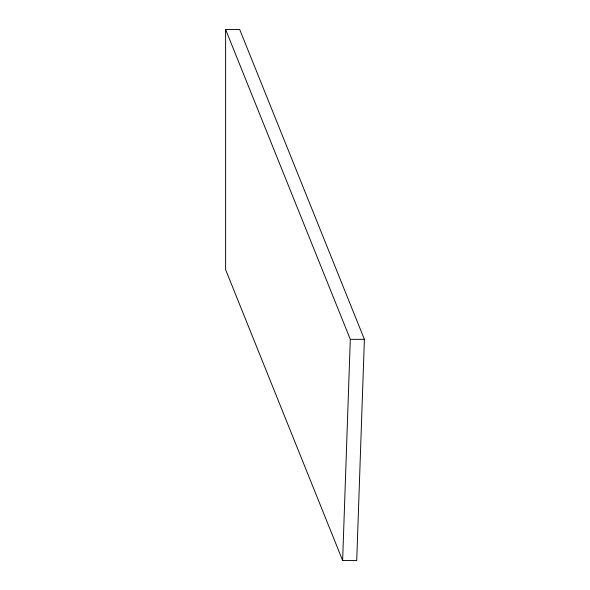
<?xml version="1.0" encoding="UTF-8"?>
<svg xmlns="http://www.w3.org/2000/svg" width="590" height="590" viewBox="0 0 590 590"><rect width="100%" height="100%" fill="white"/><g stroke="black" fill="none" stroke-linecap="round" stroke-linejoin="round"><path stroke-width="0.89" d="M342.635 560.5L350.298 339.331L225.609 29.5L239.702 29.5L364.391 339.331L356.729 560.5L342.635 560.5L225.609 269.667L225.609 29.5M350.298 339.331L364.391 339.331"/></g></svg>
